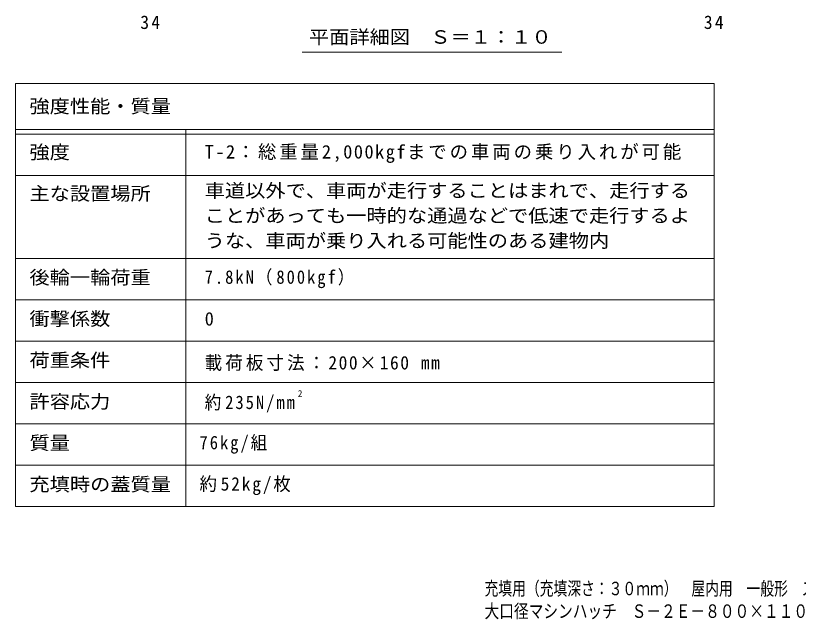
# Model space of a CAD drawing. Units: millimetres at full size, sheet at 1:10; details may follow other scales. Extents: x -1813 to 1949, y -1353 to 1374.
# Drawn here: x -1813 to -110, y -1353 to -40 of the extents above; entities that cross this region are included whole.
import ezdxf
from ezdxf.enums import TextEntityAlignment as Align

# ---------------------------------------------------------------- set-up
doc = ezdxf.new("R2010")
doc.units = ezdxf.units.MM
doc.header["$LTSCALE"] = 10
for name, color, linetype, lineweight in [('0-5_寸法', 4, 'Continuous', 9), ('0-F', 7, 'Continuous', 9), ('F-5_F-5ﾚｲﾔ', 7, 'Continuous', 9), ('F-F_F-Fﾚｲﾔ', 2, 'Continuous', 9)]:
    doc.layers.add(name, color=color, linetype=linetype, lineweight=lineweight)
doc.styles.add('ＭＳ ゴシック', font='')
doc.styles.get('ＭＳ ゴシック').set_extended_font_data('MS Gothic')

msp = doc.modelspace()

# ---------------------------------------------------------------- linework, layer by layer
at = {"layer": '0-5_寸法', "color": 7}
msp.add_line((-1189.87, -119.74), (-624.81, -119.74), dxfattribs=at)
at = {"layer": 'F-5_F-5ﾚｲﾔ'}
for p, q in [((-293, -188), (-293, -1108)), ((-1813, -388), (-293, -388)), ((-1813, -568), (-293, -568))]:
    msp.add_line(p, q, dxfattribs=at)
at = {"layer": 'F-F_F-Fﾚｲﾔ', "color": 7}
for p, q in [((-1813, -188), (-1813, -1108)), ((-1813, -188), (-293, -188)), ((-1813, -288), (-293, -288)), ((-1443, -288), (-1443, -1108)), ((-1813, -298), (-293, -298)), ((-1813, -388), (-293, -388)), ((-1813, -568), (-293, -568)), ((-1813, -658), (-293, -658)), ((-1813, -748), (-293, -748)), ((-293, -838), (-1813, -838)), ((-293, -928), (-1813, -928)), ((-293, -1018), (-1813, -1018)), ((-293, -1108), (-1813, -1108))]:
    msp.add_line(p, q, dxfattribs=at)

# ---------------------------------------------------------------- texts
at = {"layer": '0-5_寸法', "color": 2, "style": 'ＭＳ ゴシック', "width": 1.1}
msp.add_text('平面詳細図\u3000Ｓ＝１：１０', height=29.33, dxfattribs=at).set_placement((-1174.84, -109.94), align=Align.BOTTOM_LEFT)
at = {"layer": '0-F', "color": 2, "char_height": 29.33, "attachment_point": 7, "style": 'ＭＳ ゴシック'}
for insert in [(-1541.69, -69.55), (-315.49, -69.55)]:
    msp.add_mtext('\\T1.27;\\W0.95;34', dxfattribs=dict(at, insert=insert))
at = {"layer": 'F-5_F-5ﾚｲﾔ', "color": 6, "style": 'ＭＳ ゴシック'}
msp.add_text('2', height=14.66, dxfattribs=at).set_placement((-1198.94, -873.78), align=Align.BOTTOM_LEFT)
at = {"layer": 'F-5_F-5ﾚｲﾔ', "color": 2, "style": 'ＭＳ ゴシック'}
for s, width, p in [('充填用（充填深さ：３０ｍｍ）\u3000屋内用\u3000一般形\u3000スチール製\u3000ステンレス目地', 0.75, (-792.72, -1309.74)), ('大口径マシンハッチ\u3000Ｓ－２Ｅ－８００×１１００', 0.8, (-792.72, -1358.94))]:
    msp.add_text(s, height=29.33, dxfattribs=dict(at, width=width)).set_placement(p, align=Align.BOTTOM_LEFT)
at = {"layer": 'F-F_F-Fﾚｲﾔ', "style": 'ＭＳ ゴシック', "width": 1.1}
for s, p in [('強度性能・質量', (-1783, -260.57)), ('強度', (-1783, -360.5)), ('主な設置場所', (-1783, -450.5)), ('車道以外で、車両が走行することはまれで、走行する', (-1401.67, -444.07)), ('ことがあっても一時的な通過などで低速で走行するよ', (-1401.67, -498.55)), ('うな、車両が乗り入れる可能性のある建物内', (-1401.67, -553.04)), ('後輪一輪荷重', (-1783, -633)), ('衝撃係数', (-1783, -723)), ('荷重条件', (-1783, -813)), ('許容応力', (-1783, -903)), ('質量', (-1783, -993)), ('充填時の蓋質量', (-1783, -1083))]:
    msp.add_text(s, height=29.33, dxfattribs=at).set_placement(p, align=Align.BOTTOM_LEFT)
at = {"layer": 'F-F_F-Fﾚｲﾔ', "style": 'ＭＳ ゴシック'}
msp.add_text('0', height=29.33, dxfattribs=at).set_placement((-1401.67, -723), align=Align.BOTTOM_LEFT)
at = {"layer": 'F-F_F-Fﾚｲﾔ', "char_height": 29.33, "attachment_point": 7, "style": 'ＭＳ ゴシック'}
for s, insert in [('\\T1.16;T-2：総重量2,000kgfまでの車両の乗り入れが可能', (-1401.67, -360.5)), ('\\T1.24;\\W0.9;7.8kN（800kgf）', (-1401.67, -633)), ('\\T1.18;\\W0.95;載荷板寸法：200×160\\~mm', (-1401.67, -813)), ('\\T1.24;\\W0.9;約235N/mm', (-1401.67, -903)), ('\\T1.24;\\W0.9;76kg/組', (-1412.92, -993)), ('\\T1.21;\\W0.95;約52kg/枚', (-1412.92, -1083))]:
    msp.add_mtext(s, dxfattribs=dict(at, insert=insert))

doc.saveas('drawing.dxf')
